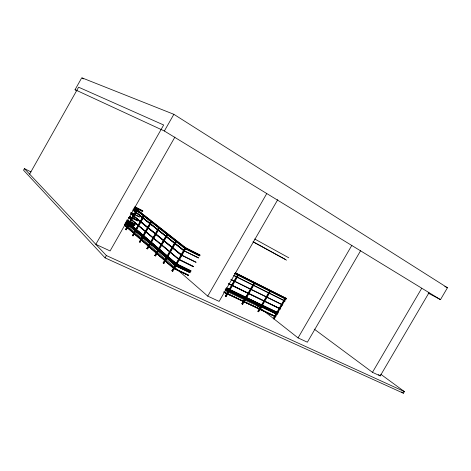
<?xml version="1.0" encoding="UTF-8"?>
<svg xmlns="http://www.w3.org/2000/svg" width="471" height="471" viewBox="0 0 471 471"><rect width="100%" height="100%" fill="white"/><g stroke="black" fill="none" stroke-linecap="round" stroke-linejoin="round"><path stroke-width="0.71" d="M31.004 171.927L24.439 168.636L23.55 170.214L105.057 257.861L403.429 393.232L404.395 391.589L380.733 374.227M76.95 90.815L75.06 89.684L81.766 77.768L173.858 114.312L447.45 287.752L440.473 299.633L428.145 293.074M29.626 174.14L78.592 87.194L163.661 124.992L95.819 244.349L110.084 250.943L174.906 137.079M75.06 89.684L164.367 131.003L173.858 114.312M105.057 257.861L106.375 255.541L24.439 168.636M125.498 229.389L136.584 209.919L137.09 210.178L126.216 229.824L125.498 229.389L126.216 229.824M125.704 229.577L136.584 209.919M126.004 229.642L126.723 228.388M127.435 227.134L128.153 225.874M128.866 224.62L133.158 217.084M133.87 215.83L136.731 210.808M132.492 235.618L143.643 215.471L132.492 235.618L133.01 235.871L144.385 215.918M133.01 235.871L134.217 233.186M134.924 231.938L138.474 225.709M139.186 224.461L139.899 223.213M140.964 221.346L142.737 218.232M139.628 241.97L139.398 241.764L151.067 221.311L151.303 221.5L139.628 241.97L140.158 242.224L151.474 222.383M142.843 236.913L146.487 230.519M147.217 229.242L149.766 224.773M150.496 223.495L151.226 222.218M146.893 248.435L158.88 227.452L159.663 227.923L147.676 248.912L146.893 248.435L147.676 248.912M147.135 248.653L159.127 227.652M150.337 243.613L152.151 240.434M153.605 237.896L155.418 234.717M156.142 233.445L156.872 232.174M157.597 230.902L158.686 228.994M154.794 255.47L167.111 233.928L167.917 234.411L155.601 255.959L154.794 255.47L155.601 255.959M155.047 255.694L167.376 234.134M155.707 255.099L156.431 253.834M157.155 252.568L158.238 250.666M160.776 246.233L161.5 244.967M162.224 243.701L164.397 239.904M165.121 238.638L165.845 237.366M166.569 236.101L167.293 234.835M176.631 241.258L163.961 263.395L163.402 263.13L163.131 262.889L175.795 240.758L176.348 241.04M163.402 263.13L176.077 240.981L175.795 240.758M165.138 260.628L166.222 258.732M166.946 257.466L167.67 256.206M168.394 254.941L169.118 253.675M170.202 251.779L170.926 250.519M171.65 249.253L173.817 245.462M171.944 270.731L184.979 247.981L185.839 248.5L172.798 271.255L171.944 270.731L172.798 271.255M134.694 207.976L185.286 247.687L184.85 248.447L133.752 208.17M172.227 270.984L185.274 248.211M176.413 263.76L190.802 270.966M124.662 224.985L174.087 268.305L173.887 268.529L188.447 275.441M176.619 263.884L176.419 264.107L190.943 271.09M176.855 263.424L177.579 262.159M179.086 259.45L193.446 266.733M180.116 257.737L182.289 253.951M184.031 250.825L198.574 257.79M175.671 264.784L176.019 265.079L175.583 265.838L190.125 272.797M199.775 255.977L185.368 248.759L185.804 247.999L185.45 247.722L199.91 254.988M277.766 199.633L219.133 301.393L207.74 296.118L266.692 193.675M225.715 296.206L238.102 274.717L238.603 274.97L226.221 296.447L225.715 296.206L225.403 295.947L237.778 274.475M226.274 295.558L227.004 294.293M232.821 284.196L233.551 282.936M236.095 278.514L237.555 275.994M241.935 303.748L254.105 282.671L254.923 283.159L242.748 304.242L241.935 303.748L242.748 304.242M242.259 304.007L254.434 282.918L254.105 282.671M246.003 297.784L247.434 295.305M251.732 287.869L252.444 286.633M258.214 311.531L270.195 290.825L270.666 291.06L258.691 311.755L258.214 311.531L257.884 311.272L269.859 290.578M268.152 294.575L268.876 293.321M273.28 318.531L285.061 298.208L285.856 298.679L274.075 319.014L273.28 318.531L273.739 318.749M273.616 318.796L285.402 298.455M275.211 316.212L275.947 314.94M278.526 310.495L279.262 309.223M280.363 307.322L281.099 306.05M360.603 250.707L307.363 342.205L298.055 337.901L351.866 245.314M428.94 292.838L380.221 375.911L372.467 372.325L421.68 288.34M106.375 255.541L404.395 391.589M225.403 295.947L226.221 296.447M257.884 311.272L258.691 311.755M163.131 262.889L163.961 263.395M174.541 268.494L188.435 275.099M224.161 292.073L275.759 316.6M174.017 268.299L188.577 275.217M223.643 291.885L275.918 316.724M174.411 268.723L188.306 275.323M224.037 292.291L275.641 316.8M224.184 292.414L275.8 316.93M225.162 290.601L258.85 306.68M176.331 265.096L190.196 271.749M225.85 288.853L276.689 313.239M176.019 265.079L190.549 272.05M225.562 288.835L277.755 313.863M175.901 265.856L189.772 272.497M225.438 289.571L228.082 290.831M229.401 291.467L244.596 298.738M245.915 299.368L260.445 306.327M261.764 306.957L276.3 313.916M225.15 289.559L277.36 314.54M176.548 263.878L191.073 270.866M226.569 287.887L278.208 312.779M226.445 288.105L229.089 289.377M230.407 290.006L261.429 304.925M262.747 305.555L277.931 312.856M226.592 288.223L278.09 312.98M139.398 241.764L140.158 242.224M178.945 259.338L193.575 266.509M228.983 283.701L280.498 308.829M179.475 259.886L193.304 266.615M228.859 283.919L280.216 308.905M228.347 283.713L280.38 309.029M132.274 235.423L132.793 235.677M196.071 262.147L181.417 254.905L130.867 213.646M231.544 279.627L282.783 304.878M181.494 255.253L195.948 262.371M230.766 279.521L282.665 305.078M125.262 223.802L133.269 227.811M125.156 223.99L133.817 228.323M126.758 220.987L134.653 224.932M126.999 221.193L134.9 225.138M126.399 221.617L129.03 222.93M130.349 223.59L134.294 225.556M126.64 221.823L134.541 225.768M233.963 275.435L285.073 300.922M183.89 250.713L198.45 258.014M233.84 275.647L284.955 301.128M235.412 272.821L286.032 298.249M185.286 247.687L200.199 255.229M235.541 272.98L286.586 298.614M185.674 248.812L199.48 255.735M235 273.539L284.979 298.596M234.47 273.368L286.191 299.297M127.358 220.122L135.348 224.161M126.687 220.069L135.242 224.349M444.836 286.427L447.45 287.752M129.448 216.442L137.326 220.428M129.549 216.525L138.085 220.84M129.342 216.636L137.22 220.611M129.443 216.713L137.979 221.029M130.991 212.509L139.51 216.854M130.879 212.698L139.398 217.043M133.74 209.159L138.974 211.856M140.181 212.445L141.588 213.198M133.534 209.271L139.522 212.38M134.476 207.423L142.572 211.673M136.802 210.09L137.308 210.349M134.836 206.793L142.672 210.849M135.089 206.987L142.925 211.043M253.263 241.817L285.355 259.38M253.009 241.823L286.539 260.163M254.652 238.974L288.764 257.784M164.367 131.003L440.473 299.633M82.396 78.151L83.65 78.916M285.061 298.208L285.856 298.679M378.454 374.604L380.221 375.911M401.657 391.925L403.429 393.232M314.222 329.111L372.467 372.325M134.718 207.835L185.963 248.029M185.545 248.264L185.839 248.5M134.353 208.482L143.555 215.73M145.28 217.084L159.08 227.958M160.805 229.312L175.177 240.634M176.331 241.541L184.956 248.335M185.015 248.482L185.368 248.759M257.042 305.555L298.055 337.901M133.246 210.019L183.655 250.154M133.005 209.895L183.955 250.472M133.134 210.213L183.519 250.384M132.893 210.09L183.825 250.702M131.109 213.769L181.688 255.035M130.997 213.964L181.559 255.264M130.755 213.84L181.288 255.129M128.972 217.52L179.151 259.462M128.73 217.402L178.88 259.327M128.618 217.59L179.021 259.692M126.799 221.235L176.066 263.413M126.552 221.117L176.342 263.754M126.687 221.429L175.936 263.636M126.446 221.311L176.213 263.978M126.44 222.271L176.183 265.096M125.834 221.965L175.5 264.767L175.071 265.526L125.469 222.612M126.075 222.913L146.499 240.563M147.606 241.517L149.813 243.43M150.914 244.384L152.569 245.815M154.776 247.722L155.883 248.676M156.984 249.63L165.816 257.266M166.922 258.22L175.2 265.373M124.827 223.837L207.74 296.118M124.421 224.867L173.811 268.176M124.556 225.179L173.405 268.052M124.309 225.056L173.681 268.405"/></g></svg>
